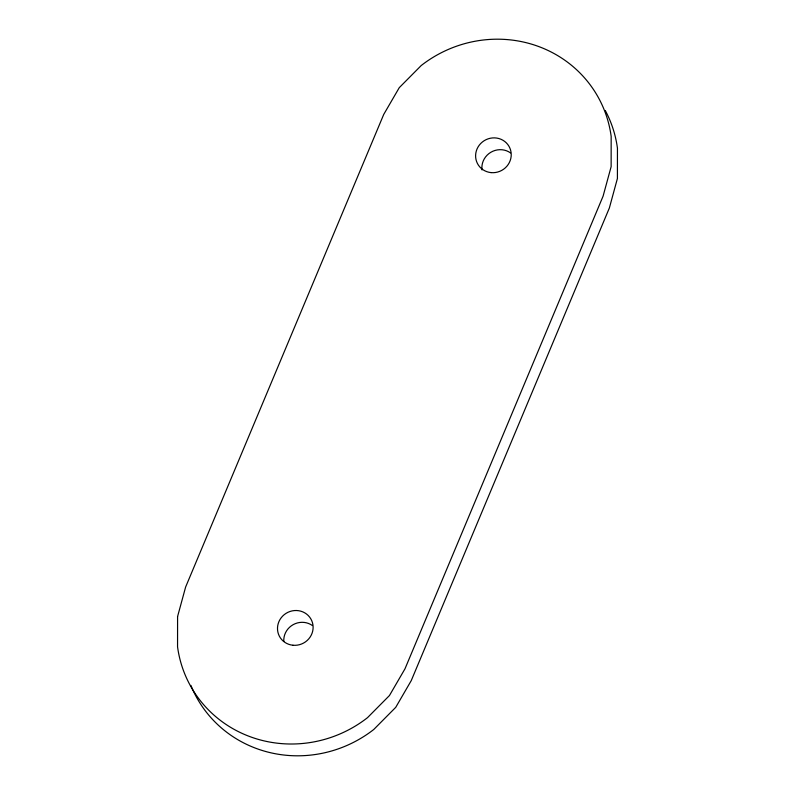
<?xml version="1.0" encoding="UTF-8"?>
<svg xmlns="http://www.w3.org/2000/svg" width="795" height="795" viewBox="0 0 795 795"><rect width="100%" height="100%" fill="white"/><g stroke="black" fill="none" stroke-linecap="round" stroke-linejoin="round"><path stroke-width="1.19" d="M605.283 110.525A119.787 115.027 -28 0 1 617.447 148.178L617.417 178.468L609.368 207.982L411.253 680.609L395.731 707.341L373.789 729.462A119.787 115.027 -28 0 1 190.909 685.419M283.805 641.426A17.967 17.252 -28 0 1 293.196 624.641A17.967 17.252 -28 0 1 312.435 625.566M482.028 169.921A17.967 17.252 -28 0 1 490.803 152.302A17.967 17.252 -28 0 1 510.549 152.928M177.583 616.532L177.553 646.822A119.787 115.027 -28 0 0 367.519 717.656L389.451 695.536L404.983 668.814L603.087 196.176L611.136 166.662L611.166 136.372A119.787 115.027 -28 0 0 421.211 65.538L399.269 87.659L383.747 114.391L185.633 587.018L177.583 616.532M292.967 645.242A17.967 17.252 -28 0 0 311.769 620.726A17.967 17.252 -28 0 0 281.182 617.775A17.967 17.252 -28 0 0 292.967 645.242M491.081 172.614A17.967 17.252 -28 0 0 509.883 148.099A17.967 17.252 -28 0 0 479.296 145.137A17.967 17.252 -28 0 0 491.081 172.614"/></g></svg>
